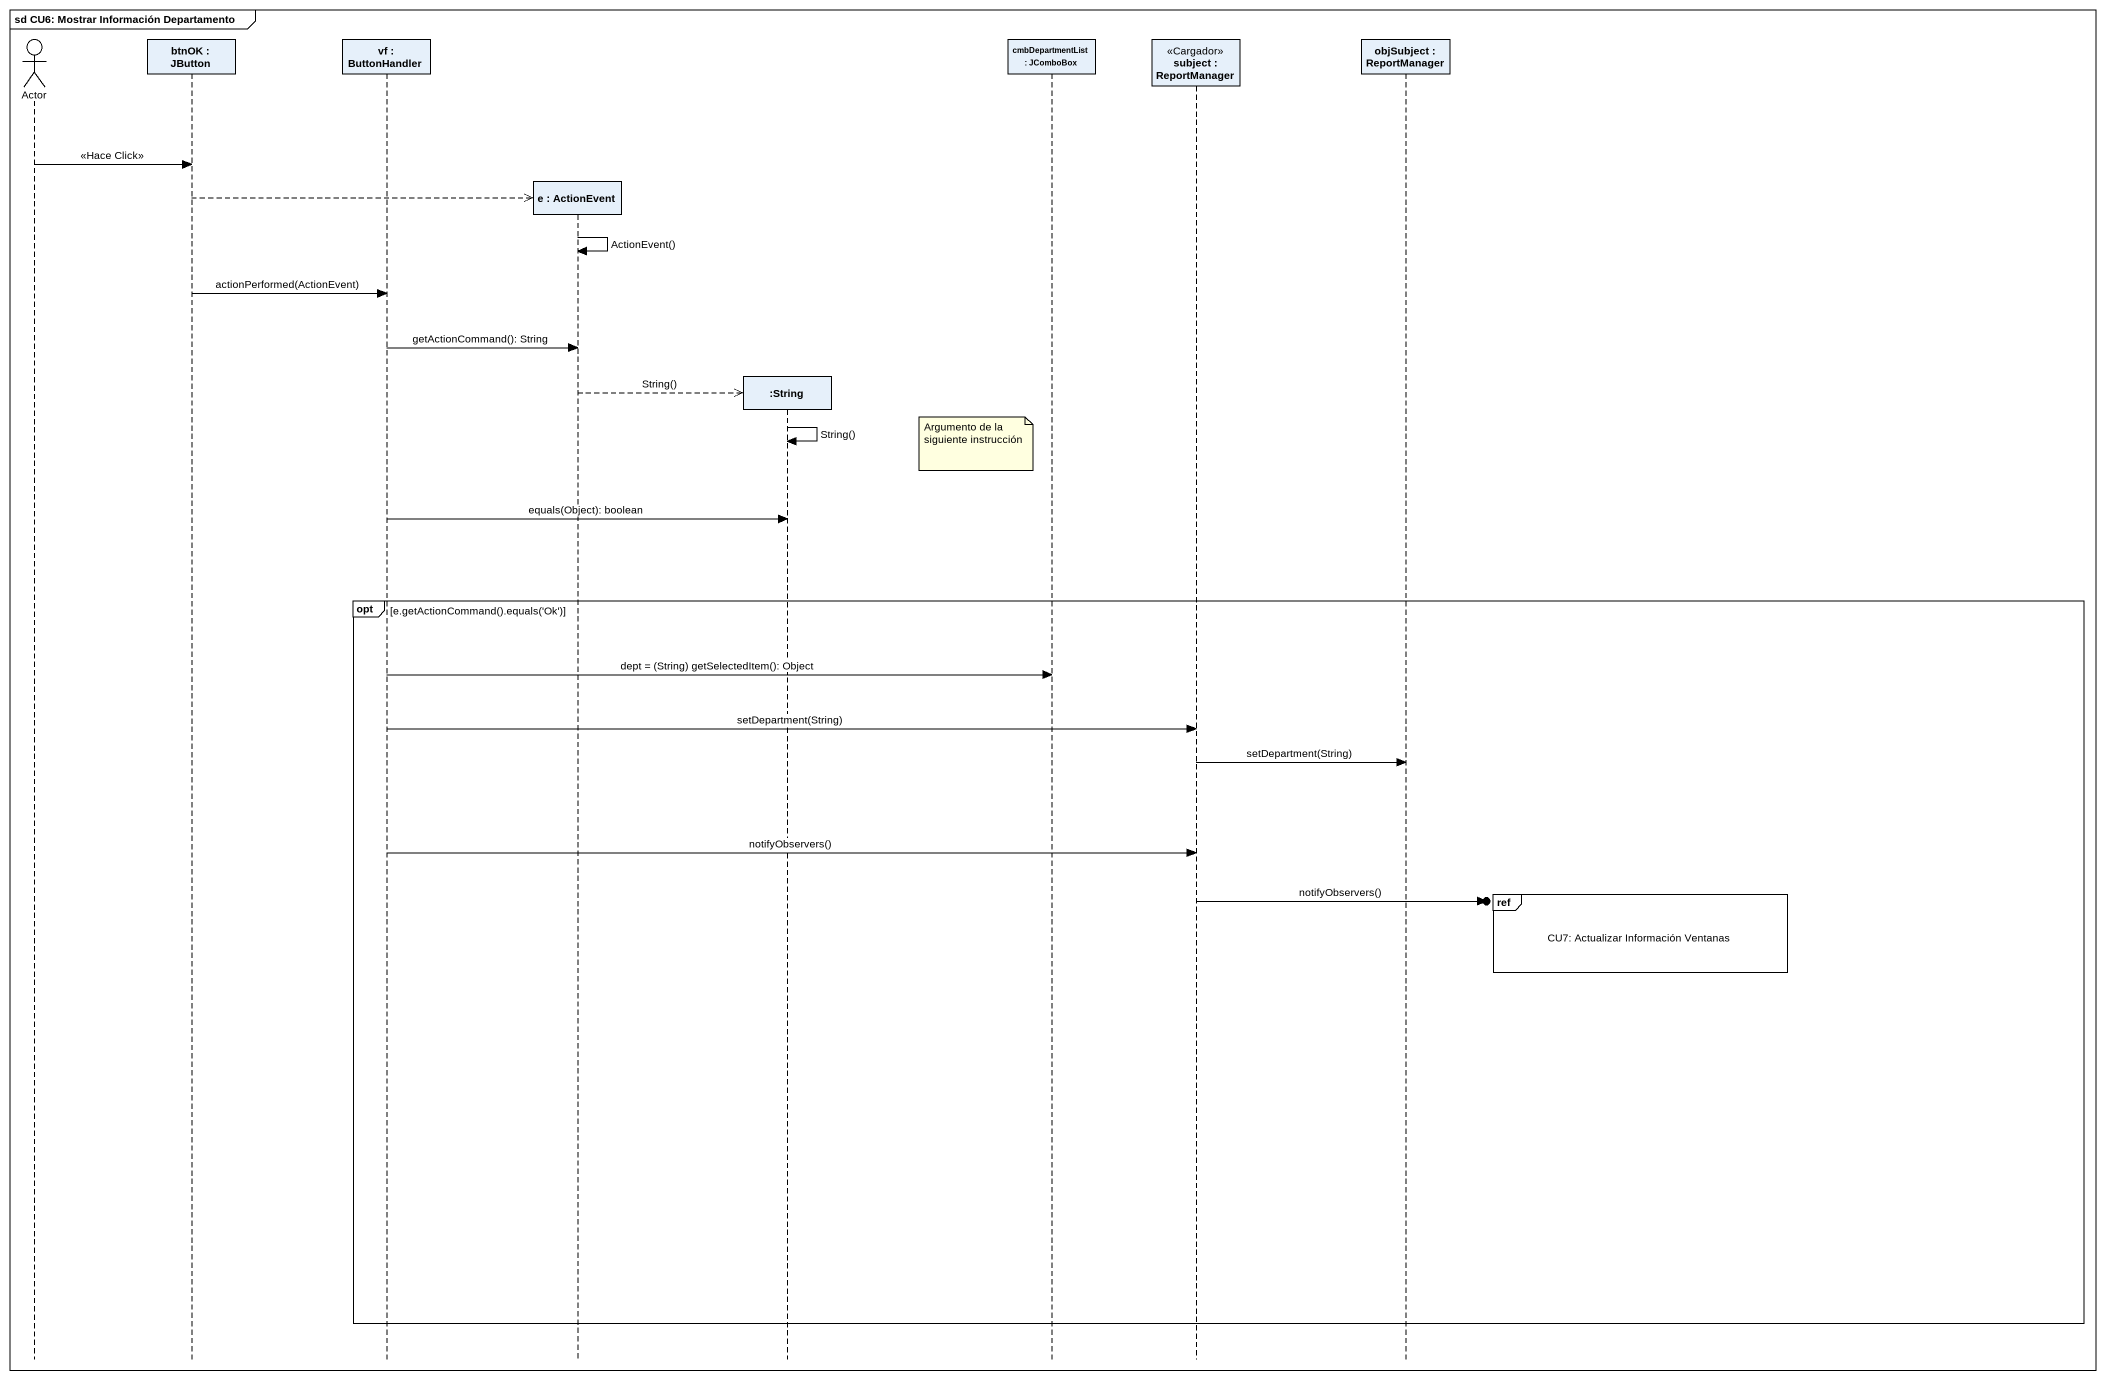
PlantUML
@startuml
mainframe sd CU6: Mostrar Información Departamento
hide footbox
actor "Actor" as Actor_
participant "btnOK : JButton" as btnOK
participant "vf : ButtonHandler" as vf
participant "e : ActionEvent" as e
participant ":String" as String
participant "cmbDepartmentList : JComboBox" as cmbDepartmentList
participant "subject : ReportManager" as subject <<Cargador>>
participant "objSubject : ReportManager" as objSubject

Actor_ -> btnOK : <<Hace Click>>
btnOK -->> e **
e -> e : ActionEvent()
btnOK -> vf : actionPerformed(ActionEvent)
vf -> e : getActionCommand(): String
e -->> String ** : String()
String -> String : String()
note left of cmbDepartmentList : Argumento de la siguiente instrucción
vf -> String : equals(Object): boolean
opt e.getActionCommand().equals('Ok')
  vf -> cmbDepartmentList : dept = (String) getSelectedItem(): Object
  vf -> subject : setDepartment(String)
  subject -> objSubject : setDepartment(String)
  vf -> subject : notifyObservers()
  ref over objSubject : CU7: Actualizar Información Ventanas
  subject ->o] : notifyObservers()
end
@enduml
